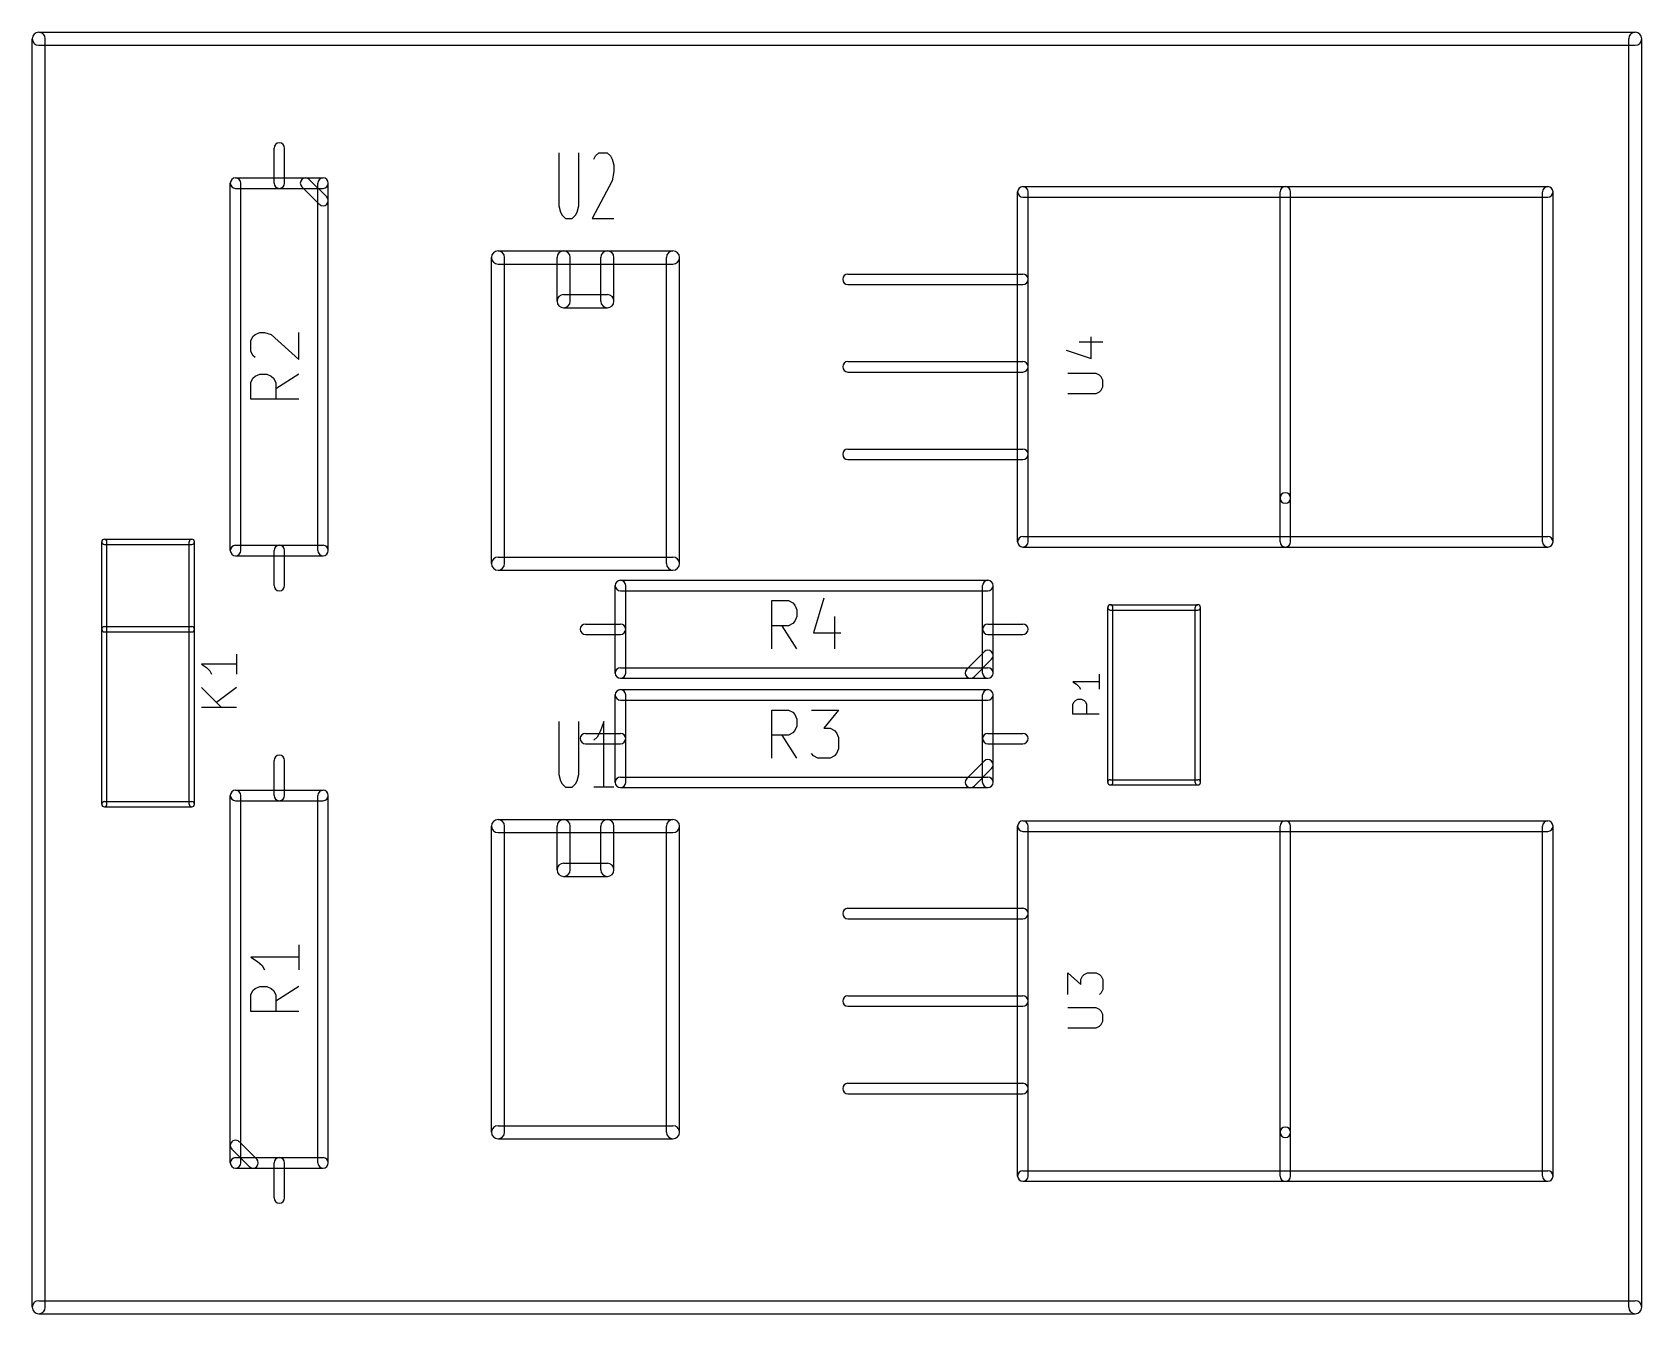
# Model space of a CAD drawing. Extents: x 54675 to 73075, y 53595 to 68245.
import ezdxf

# ---------------------------------------------------------------- set-up
doc = ezdxf.new("R2010")
doc.units = 0
doc.layers.add('BLACK', color=1, linetype='CONTINUOUS')

msp = doc.modelspace()

# ---------------------------------------------------------------- linework, layer by layer
at = {"layer": 'BLACK'}
for p, q in [((54675, 53670), (54675, 68170)), ((54750, 68245), (73000, 68245)), ((54750, 68095), (73000, 68095)), ((54825, 53670), (54825, 68170)), ((72925, 53670), (72925, 68170)), ((73075, 53670), (73075, 68170)), ((57440, 66520), (57440, 66920)), ((57560, 66520), (57560, 66920)), ((60695, 66866), (60695, 66259)), ((60924, 66259), (60924, 66866)), ((61095, 66795), (61114, 66831)), ((61114, 66831), (61152, 66866)), ((61152, 66866), (61248, 66866)), ((61248, 66866), (61286, 66831)), ((61286, 66831), (61305, 66795)), ((61305, 66795), (61324, 66724)), ((61324, 66652), (61305, 66545)), ((61324, 66724), (61324, 66652)), ((56940, 62320), (56940, 66520)), ((57000, 66580), (58000, 66580)), ((57000, 66460), (58000, 66460)), ((57060, 62320), (57060, 66520)), ((57758, 66477), (57957, 66278)), ((57843, 66562), (58042, 66363)), ((57940, 62320), (57940, 66520)), ((58060, 62320), (58060, 66520)), ((61305, 66545), (61076, 66116)), ((66000, 66480), (72000, 66480)), ((60695, 66259), (60714, 66188)), ((60905, 66188), (60924, 66259)), ((65940, 62420), (65940, 66420)), ((66000, 66360), (72000, 66360)), ((66060, 62420), (66060, 66420)), ((68940, 62920), (68940, 66420)), ((69060, 62920), (69060, 66420)), ((71940, 62420), (71940, 66420)), ((72060, 62420), (72060, 66420)), ((60714, 66188), (60733, 66152)), ((60733, 66152), (60771, 66116)), ((60771, 66116), (60848, 66116)), ((60848, 66116), (60886, 66152)), ((60886, 66152), (60905, 66188)), ((61076, 66116), (61324, 66116)), ((60000, 65745), (62000, 65745)), ((59925, 62170), (59925, 65670)), ((60000, 65595), (62000, 65595)), ((60075, 62170), (60075, 65670)), ((60675, 65170), (60675, 65670)), ((60825, 65170), (60825, 65670)), ((61175, 65170), (61175, 65670)), ((61325, 65170), (61325, 65670)), ((61925, 62170), (61925, 65670)), ((62075, 62170), (62075, 65670)), ((64000, 65480), (66000, 65480)), ((64000, 65360), (66000, 65360)), ((60750, 65245), (61250, 65245)), ((60750, 65095), (61250, 65095)), ((57199, 64765), (57225, 64789)), ((57225, 64789), (57277, 64813)), ((57277, 64813), (57330, 64813)), ((57330, 64813), (57408, 64789)), ((57408, 64789), (57723, 64503)), ((57723, 64503), (57723, 64813)), ((57173, 64718), (57199, 64765)), ((57173, 64599), (57173, 64718)), ((57199, 64551), (57173, 64599)), ((66493, 64610), (66779, 64515)), ((66645, 64706), (66912, 64706)), ((66779, 64515), (66779, 64763)), ((57225, 64527), (57199, 64551)), ((64000, 64480), (66000, 64480)), ((57173, 64242), (57199, 64289)), ((57173, 64051), (57173, 64242)), ((57199, 64289), (57225, 64313)), ((57225, 64313), (57277, 64337)), ((57277, 64337), (57356, 64337)), ((57356, 64337), (57408, 64313)), ((57408, 64313), (57435, 64289)), ((57435, 64289), (57461, 64242)), ((57723, 64337), (57461, 64170)), ((57461, 64242), (57461, 64051)), ((64000, 64360), (66000, 64360)), ((66836, 64344), (66512, 64344)), ((66874, 64325), (66836, 64344)), ((66893, 64306), (66874, 64325)), ((66912, 64268), (66893, 64306)), ((66912, 64191), (66912, 64268)), ((57723, 64051), (57173, 64051)), ((66512, 64115), (66836, 64115)), ((66836, 64115), (66874, 64134)), ((66874, 64134), (66893, 64153)), ((66893, 64153), (66912, 64191)), ((64000, 63480), (66000, 63480)), ((64000, 63360), (66000, 63360)), ((68940, 62420), (68940, 62920)), ((69060, 62420), (69060, 62920)), ((55470, 59420), (55470, 62420)), ((55500, 62450), (56500, 62450)), ((55500, 62390), (56500, 62390)), ((55530, 59420), (55530, 62420)), ((56470, 59420), (56470, 62420)), ((56530, 59420), (56530, 62420)), ((57000, 62380), (58000, 62380)), ((66000, 62480), (72000, 62480)), ((57000, 62260), (58000, 62260)), ((57440, 61920), (57440, 62320)), ((57560, 61920), (57560, 62320)), ((60000, 62245), (62000, 62245)), ((66000, 62360), (72000, 62360)), ((60000, 62095), (62000, 62095)), ((61340, 60920), (61340, 61920)), ((61400, 61980), (65600, 61980)), ((61400, 61860), (65600, 61860)), ((61460, 60920), (61460, 61920)), ((65540, 60920), (65540, 61920)), ((65660, 60920), (65660, 61920)), ((63131, 61197), (63131, 61747)), ((63131, 61747), (63322, 61747)), ((63322, 61747), (63369, 61721)), ((63369, 61721), (63393, 61695)), ((63393, 61695), (63417, 61643)), ((63417, 61643), (63417, 61564)), ((63726, 61774), (63607, 61381)), ((66970, 59670), (66970, 61670)), ((67000, 61700), (68000, 61700)), ((67000, 61640), (68000, 61640)), ((67030, 59670), (67030, 61670)), ((67970, 59670), (67970, 61670)), ((68030, 59670), (68030, 61670)), ((61000, 61480), (61400, 61480)), ((63322, 61459), (63131, 61459)), ((63417, 61197), (63250, 61459)), ((63369, 61485), (63322, 61459)), ((63393, 61512), (63369, 61485)), ((63417, 61564), (63393, 61512)), ((63845, 61564), (63845, 61197)), ((65600, 61480), (66000, 61480)), ((55500, 61450), (56500, 61450)), ((55500, 61390), (56500, 61390)), ((61000, 61360), (61400, 61360)), ((63607, 61381), (63917, 61381)), ((65600, 61360), (66000, 61360)), ((57012, 61135), (57012, 60906)), ((65557, 61162), (65358, 60963)), ((57012, 61020), (56612, 61020)), ((56612, 61020), (56669, 60982)), ((56669, 60982), (56707, 60944)), ((56707, 60944), (56726, 60906)), ((61400, 60980), (65600, 60980)), ((65642, 61077), (65443, 60878)), ((66871, 60906), (66871, 60734)), ((56612, 60754), (56840, 60525)), ((57012, 60754), (56783, 60582)), ((61400, 60860), (65600, 60860)), ((61400, 60730), (65600, 60730)), ((66871, 60820), (66571, 60820)), ((66571, 60820), (66614, 60791)), ((66614, 60791), (66643, 60763)), ((66643, 60763), (66657, 60734)), ((61340, 59670), (61340, 60670)), ((61400, 60610), (65600, 60610)), ((61460, 59670), (61460, 60670)), ((65540, 59670), (65540, 60670)), ((65660, 59670), (65660, 60670)), ((66571, 60563), (66586, 60591)), ((66571, 60448), (66571, 60563)), ((66586, 60591), (66600, 60606)), ((66600, 60606), (66629, 60620)), ((66629, 60620), (66671, 60620)), ((66671, 60620), (66700, 60606)), ((66700, 60606), (66714, 60591)), ((66714, 60591), (66729, 60563)), ((66729, 60563), (66729, 60448)), ((57012, 60525), (56612, 60525)), ((60695, 60366), (60695, 59759)), ((60924, 59759), (60924, 60366)), ((61209, 60366), (61171, 60259)), ((61209, 59616), (61209, 60366)), ((63131, 59947), (63131, 60497)), ((63131, 60497), (63322, 60497)), ((63322, 60497), (63369, 60471)), ((63369, 60471), (63393, 60445)), ((63393, 60445), (63417, 60393)), ((63417, 60393), (63417, 60314)), ((63583, 60497), (63893, 60497)), ((63893, 60497), (63726, 60288)), ((66871, 60448), (66571, 60448)), ((61000, 60230), (61400, 60230)), ((61133, 60188), (61095, 60152)), ((61171, 60259), (61133, 60188)), ((63322, 60209), (63131, 60209)), ((63417, 59947), (63250, 60209)), ((63369, 60235), (63322, 60209)), ((63393, 60262), (63369, 60235)), ((63417, 60314), (63393, 60262)), ((63726, 60288), (63798, 60288)), ((63798, 60288), (63845, 60262)), ((63845, 60262), (63869, 60235)), ((63869, 60235), (63893, 60183)), ((63893, 60183), (63893, 60052)), ((65600, 60230), (66000, 60230)), ((61000, 60110), (61400, 60110)), ((63607, 59974), (63583, 60000)), ((63869, 60000), (63845, 59974)), ((63893, 60052), (63869, 60000)), ((65600, 60110), (66000, 60110)), ((57440, 59520), (57440, 59920)), ((57560, 59520), (57560, 59920)), ((63655, 59947), (63607, 59974)), ((63798, 59947), (63655, 59947)), ((63845, 59974), (63798, 59947)), ((65557, 59912), (65358, 59713)), ((65642, 59827), (65443, 59628)), ((60695, 59759), (60714, 59688)), ((60714, 59688), (60733, 59652)), ((60733, 59652), (60771, 59616)), ((60771, 59616), (60848, 59616)), ((60848, 59616), (60886, 59652)), ((60886, 59652), (60905, 59688)), ((60905, 59688), (60924, 59759)), ((61324, 59616), (61095, 59616)), ((61400, 59730), (65600, 59730)), ((67000, 59700), (68000, 59700)), ((67000, 59640), (68000, 59640)), ((55500, 59450), (56500, 59450)), ((56940, 55320), (56940, 59520)), ((57000, 59580), (58000, 59580)), ((57000, 59460), (58000, 59460)), ((57060, 55320), (57060, 59520)), ((57940, 55320), (57940, 59520)), ((58060, 55320), (58060, 59520)), ((61400, 59610), (65600, 59610)), ((55500, 59390), (56500, 59390)), ((59925, 55670), (59925, 59170)), ((60000, 59245), (62000, 59245)), ((60000, 59095), (62000, 59095)), ((60075, 55670), (60075, 59170)), ((60675, 58670), (60675, 59170)), ((60825, 58670), (60825, 59170)), ((61175, 58670), (61175, 59170)), ((61325, 58670), (61325, 59170)), ((61925, 55670), (61925, 59170)), ((62075, 55670), (62075, 59170)), ((65940, 55170), (65940, 59170)), ((66000, 59230), (72000, 59230)), ((66000, 59110), (72000, 59110)), ((66060, 55170), (66060, 59170)), ((68940, 55670), (68940, 59170)), ((69060, 55670), (69060, 59170)), ((71940, 55170), (71940, 59170)), ((72060, 55170), (72060, 59170)), ((60750, 58745), (61250, 58745)), ((60750, 58595), (61250, 58595)), ((64000, 58230), (66000, 58230)), ((64000, 58110), (66000, 58110)), ((57723, 57813), (57723, 57527)), ((57723, 57670), (57173, 57670)), ((57173, 57670), (57251, 57622)), ((57251, 57622), (57304, 57575)), ((57304, 57575), (57330, 57527)), ((66512, 57246), (66512, 57494)), ((66512, 57494), (66664, 57360)), ((66664, 57418), (66683, 57456)), ((66664, 57360), (66664, 57418)), ((66683, 57456), (66702, 57475)), ((66702, 57475), (66740, 57494)), ((66740, 57494), (66836, 57494)), ((66836, 57494), (66874, 57475)), ((66874, 57475), (66893, 57456)), ((66893, 57456), (66912, 57418)), ((66912, 57418), (66912, 57303)), ((57173, 57242), (57199, 57289)), ((57173, 57051), (57173, 57242)), ((57199, 57289), (57225, 57313)), ((57225, 57313), (57277, 57337)), ((57277, 57337), (57356, 57337)), ((57356, 57337), (57408, 57313)), ((57408, 57313), (57435, 57289)), ((57435, 57289), (57461, 57242)), ((57723, 57337), (57461, 57170)), ((57461, 57242), (57461, 57051)), ((64000, 57230), (66000, 57230)), ((66893, 57265), (66874, 57246)), ((66912, 57303), (66893, 57265)), ((57723, 57051), (57173, 57051)), ((64000, 57110), (66000, 57110)), ((66836, 57094), (66512, 57094)), ((66874, 57075), (66836, 57094)), ((66893, 57056), (66874, 57075)), ((66912, 57018), (66893, 57056)), ((66512, 56865), (66836, 56865)), ((66836, 56865), (66874, 56884)), ((66874, 56884), (66893, 56903)), ((66893, 56903), (66912, 56941)), ((66912, 56941), (66912, 57018)), ((64000, 56230), (66000, 56230)), ((64000, 56110), (66000, 56110)), ((60000, 55745), (62000, 55745)), ((60000, 55595), (62000, 55595)), ((68940, 55170), (68940, 55670)), ((69060, 55170), (69060, 55670)), ((57157, 55278), (56958, 55477)), ((57242, 55363), (57043, 55562)), ((57000, 55380), (58000, 55380)), ((57000, 55260), (58000, 55260)), ((57440, 54920), (57440, 55320)), ((57560, 54920), (57560, 55320)), ((66000, 55230), (72000, 55230)), ((66000, 55110), (72000, 55110)), ((54750, 53745), (73000, 53745)), ((54750, 53595), (73000, 53595))]:
    msp.add_line(p, q, dxfattribs=at)
for centre, radius, start, end in [((54750, 68170), 75, 90, 270), ((54750, 68170), 75, 360, 540), ((73000, 68170), 75, 360, 540), ((73000, 68170), 75, 270, 450), ((57500, 66920), 60, 360, 540), ((57000, 66520), 60, 360, 540), ((57000, 66520), 60, 90, 270), ((57500, 66520), 60, 180, 360), ((57800, 66520), 60, 45, 225), ((58000, 66520), 60, 360, 540), ((58000, 66520), 60, 270, 450), ((66000, 66420), 60, 90, 270), ((66000, 66420), 60, 360, 540), ((69000, 66420), 60, 360, 540), ((72000, 66420), 60, 360, 540), ((72000, 66420), 60, 270, 450), ((58000, 66320), 60, 225, 405), ((60000, 65670), 75, 360, 540), ((60000, 65670), 75, 90, 270), ((60750, 65670), 75, 360, 540), ((61250, 65670), 75, 360, 540), ((62000, 65670), 75, 360, 540), ((62000, 65670), 75, 270, 450), ((64000, 65420), 60, 90, 270), ((66000, 65420), 60, 270, 450), ((60750, 65170), 75, 90, 270), ((60750, 65170), 75, 180, 360), ((61250, 65170), 75, 180, 360), ((61250, 65170), 75, 270, 450), ((64000, 64420), 60, 90, 270), ((66000, 64420), 60, 270, 450), ((64000, 63420), 60, 90, 270), ((66000, 63420), 60, 270, 450), ((69000, 62920), 60, 360, 540), ((69000, 62920), 60, 180, 360), ((55500, 62420), 30, 90, 270), ((55500, 62420), 30, 360, 540), ((56500, 62420), 30, 360, 540), ((56500, 62420), 30, 270, 450), ((57000, 62320), 60, 90, 270), ((57500, 62320), 60, 360, 540), ((58000, 62320), 60, 270, 450), ((66000, 62420), 60, 90, 270), ((66000, 62420), 60, 180, 360), ((69000, 62420), 60, 180, 360), ((72000, 62420), 60, 180, 360), ((72000, 62420), 60, 270, 450), ((57000, 62320), 60, 180, 360), ((58000, 62320), 60, 180, 360), ((60000, 62170), 75, 90, 270), ((62000, 62170), 75, 270, 450), ((60000, 62170), 75, 180, 360), ((62000, 62170), 75, 180, 360), ((57500, 61920), 60, 180, 360), ((61400, 61920), 60, 360, 540), ((61400, 61920), 60, 90, 270), ((65600, 61920), 60, 360, 540), ((65600, 61920), 60, 270, 450), ((67000, 61670), 30, 360, 540), ((67000, 61670), 30, 90, 270), ((68000, 61670), 30, 360, 540), ((68000, 61670), 30, 270, 450), ((61000, 61420), 60, 90, 270), ((61400, 61420), 60, 270, 450), ((65600, 61420), 60, 90, 270), ((66000, 61420), 60, 270, 450), ((55500, 61420), 30, 90, 270), ((56500, 61420), 30, 270, 450), ((65600, 61120), 60, -45, 135), ((61400, 60920), 60, 90, 270), ((61400, 60920), 60, 180, 360), ((65400, 60920), 60, 135, 315), ((65600, 60920), 60, 180, 360), ((65600, 60920), 60, 270, 450), ((61400, 60670), 60, 360, 540), ((61400, 60670), 60, 90, 270), ((65600, 60670), 60, 360, 540), ((65600, 60670), 60, 270, 450), ((61000, 60170), 60, 90, 270), ((61400, 60170), 60, 270, 450), ((65600, 60170), 60, 90, 270), ((66000, 60170), 60, 270, 450), ((57500, 59920), 60, 360, 540), ((65600, 59870), 60, -45, 135), ((61400, 59670), 60, 90, 270), ((61400, 59670), 60, 180, 360), ((65400, 59670), 60, 135, 315), ((65600, 59670), 60, 180, 360), ((65600, 59670), 60, 270, 450), ((67000, 59670), 30, 90, 270), ((67000, 59670), 30, 180, 360), ((68000, 59670), 30, 180, 360), ((68000, 59670), 30, 270, 450), ((55500, 59420), 30, 90, 270), ((56500, 59420), 30, 270, 450), ((57000, 59520), 60, 90, 270), ((57000, 59520), 60, 360, 540), ((57500, 59520), 60, 180, 360), ((58000, 59520), 60, 360, 540), ((58000, 59520), 60, 270, 450), ((55500, 59420), 30, 180, 360), ((56500, 59420), 30, 180, 360), ((60000, 59170), 75, 360, 540), ((60000, 59170), 75, 90, 270), ((60750, 59170), 75, 360, 540), ((61250, 59170), 75, 360, 540), ((62000, 59170), 75, 360, 540), ((62000, 59170), 75, 270, 450), ((66000, 59170), 60, 90, 270), ((66000, 59170), 60, 360, 540), ((69000, 59170), 60, 360, 540), ((72000, 59170), 60, 360, 540), ((72000, 59170), 60, 270, 450), ((60750, 58670), 75, 90, 270), ((61250, 58670), 75, 270, 450), ((60750, 58670), 75, 180, 360), ((61250, 58670), 75, 180, 360), ((64000, 58170), 60, 90, 270), ((66000, 58170), 60, 270, 450), ((64000, 57170), 60, 90, 270), ((66000, 57170), 60, 270, 450), ((64000, 56170), 60, 90, 270), ((66000, 56170), 60, 270, 450), ((57000, 55520), 60, 405, 585), ((60000, 55670), 75, 90, 270), ((60000, 55670), 75, 180, 360), ((62000, 55670), 75, 180, 360), ((62000, 55670), 75, 270, 450), ((69000, 55670), 60, 360, 540), ((69000, 55670), 60, 180, 360), ((57000, 55320), 60, 90, 270), ((57000, 55320), 60, 180, 360), ((57200, 55320), 60, 225, 405), ((57500, 55320), 60, 360, 540), ((58000, 55320), 60, 180, 360), ((58000, 55320), 60, 270, 450), ((66000, 55170), 60, 90, 270), ((72000, 55170), 60, 270, 450), ((66000, 55170), 60, 180, 360), ((69000, 55170), 60, 180, 360), ((72000, 55170), 60, 180, 360), ((57500, 54920), 60, 180, 360), ((54750, 53670), 75, 90, 270), ((73000, 53670), 75, 270, 450), ((54750, 53670), 75, 180, 360), ((73000, 53670), 75, 180, 360)]:
    msp.add_arc(centre, radius, start, end, dxfattribs=at)

doc.saveas('drawing.dxf')
